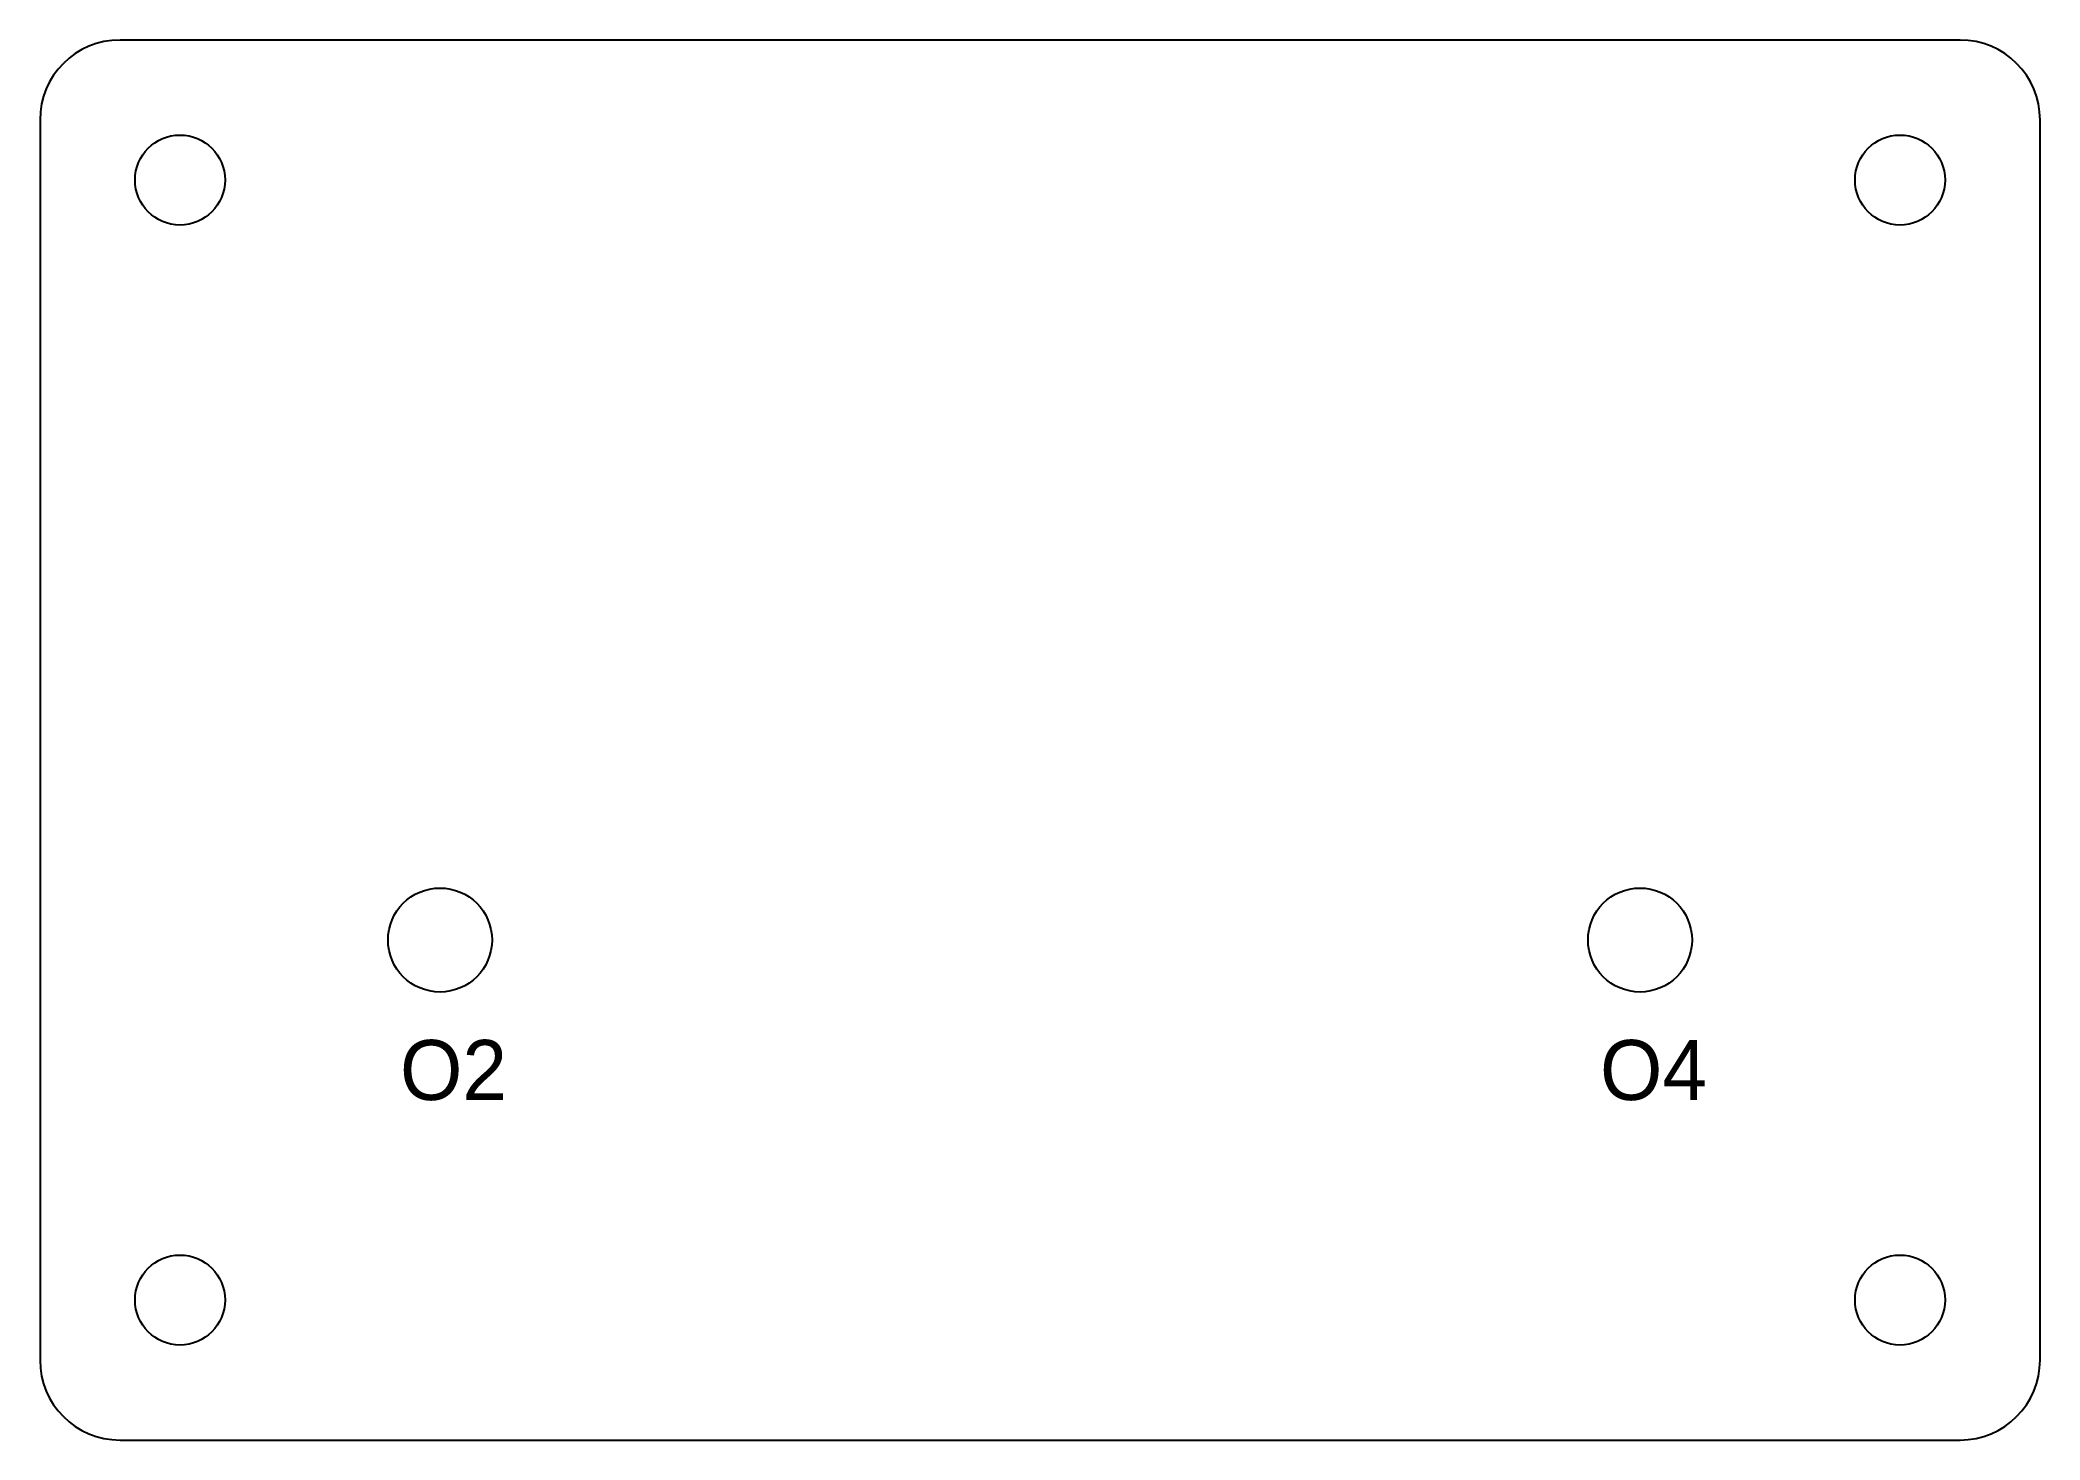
# Model space of a CAD drawing. Header units: millimetres. Extents: x 0 to 100, y 0 to 70.
import ezdxf

# ---------------------------------------------------------------- set-up
doc = ezdxf.new("R2010")
doc.units = ezdxf.units.MM
doc.layers.add('CUT', color=1, linetype='Continuous')
doc.layers.add('ETCH', color=3, linetype='Continuous')

msp = doc.modelspace()

# ---------------------------------------------------------------- linework, layer by layer
at = {"layer": 'CUT'}
msp.add_lwpolyline([(4, 0), (96, 0, 0.41421), (100, 4), (100, 66, 0.41421), (96, 70), (4, 70, 0.41421), (0, 66), (0, 4, 0.41421)], format="xyb", close=True, dxfattribs=at)
for centre, radius in [((7, 63), 2.25), ((93, 63), 2.25), ((20, 25), 2.6), ((80, 25), 2.6), ((7, 7), 2.25), ((93, 7), 2.25)]:
    msp.add_circle(centre, radius, dxfattribs=at)

# ---------------------------------------------------------------- texts
at = {"layer": 'ETCH'}
for s, p in [('O2', (18, 17)), ('O4', (78, 17))]:
    msp.add_text(s, height=3, dxfattribs=at).set_placement(p)

doc.saveas('drawing.dxf')
